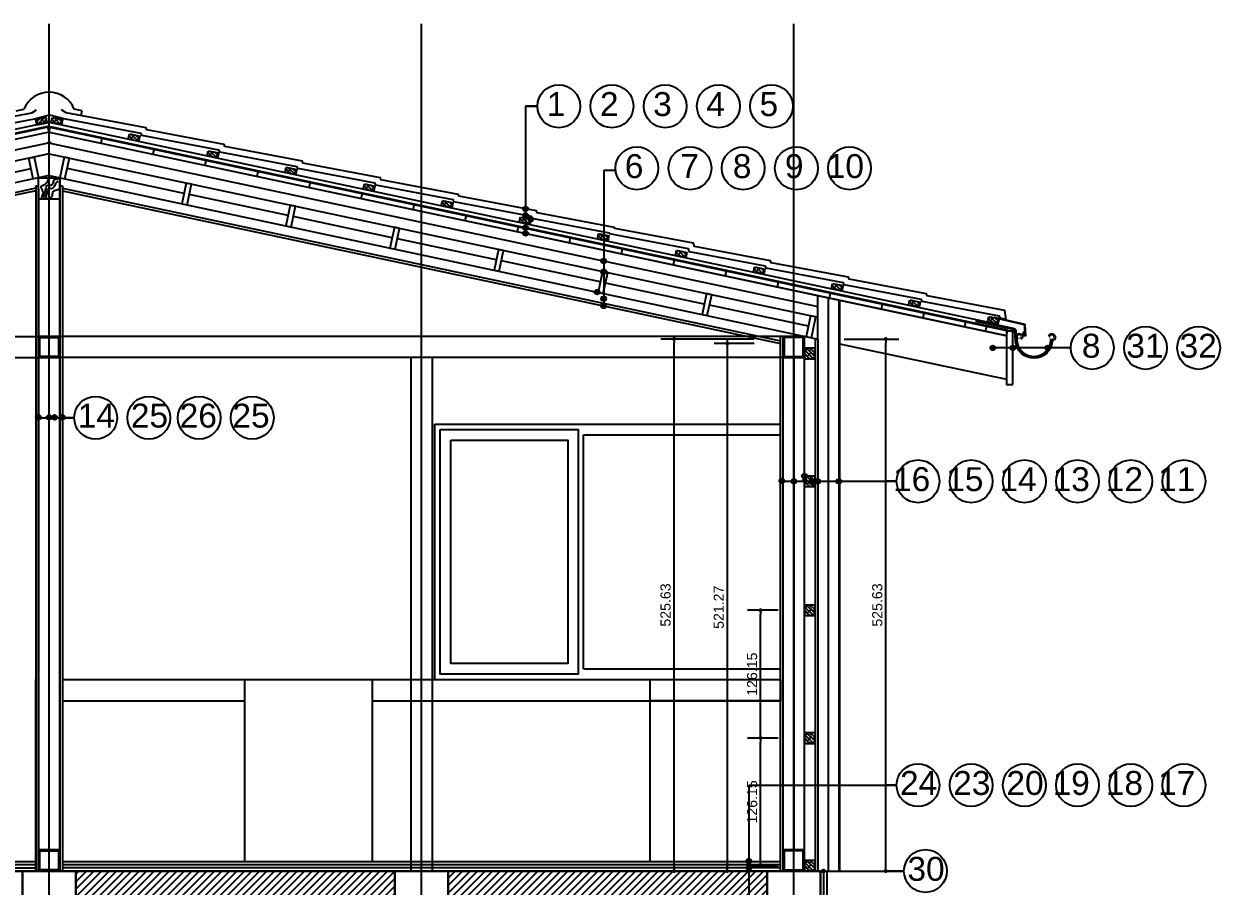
# Model space of a CAD drawing. Header units: millimetres. Extents: x 10453 to 58457, y -15634 to -5634.
# Drawn here: x 50250 to 51432, y -9599 to -8747 of the extents above; entities that cross this region are included whole.
import ezdxf

# ---------------------------------------------------------------- set-up
doc = ezdxf.new("R2010")
doc.units = ezdxf.units.MM
doc.header["$MEASUREMENT"] = 0
doc.layers.get('Defpoints').update_dxf_attribs({"color": 210, "lineweight": 0})
doc.styles.get("Standard").update_dxf_attribs({"font": 'arial.ttf', "height": 10})
doc.dimstyles.get("Standard").update_dxf_attribs({"dimscale": 1.3, "dimtxt": 35, "dimasz": 3, "dimexe": 10, "dimexo": 20, "dimgap": 2.5, "dimtad": 1, "dimdsep": 46, "dimtxsty": 'Standard', "dimblk": 'DOT', "dimcen": 3, "dimazin": 0, "dimtfac": 1, "dimtofl": 0, "dimtmove": 0, "dimatfit": 3, "dimldrblk": 'DOT', "dimfxl": 0.18, "dimtolj": 1, "dimtzin": 0, "dimlwe": -1, "dimarcsym": 0})

# ---------------------------------------------------------------- blocks, each defined once
blk = doc.blocks.new('_Dot')
at = {"color": 0, "linetype": 'ByBlock', "lineweight": -2}
blk.add_line((-0.5, 0), (-1, 0), dxfattribs=at)
at = {"color": 0, "linetype": 'ByBlock', "const_width": 0.5}
blk.add_lwpolyline([(-0.25, 0, 1), (0.25, 0, 1)], format="xyb", close=True, dxfattribs=at)
blk = doc.blocks.new('*D592')
at = {"color": 0, "ltscale": 10, "transparency": 16777216}
for p, q in [((51060.8, -9058.2), (51115, -9058.2)), ((51060.8, -9583.8), (51115, -9583.8))]:
    blk.add_line(p, q, dxfattribs=at)
at = {"color": 0, "linetype": 'ByBlock', "lineweight": -2, "ltscale": 10, "transparency": 16777216}
blk.add_line((51102, -9579.9), (51102, -9062.1), dxfattribs=at)
at = {"layer": 'Defpoints', "color": 0, "ltscale": 10, "transparency": 16777216}
for p in [(51034.8, -9058.2), (51102, -9058.2), (51034.8, -9583.8)]:
    blk.add_point(p, dxfattribs=at)
at = {"color": 0, "lineweight": -2, "ltscale": 10, "transparency": 16777216, "xscale": 3.9, "yscale": 3.9, "zscale": 3.9}
for p, rotation in [((51102, -9058.2), 90), ((51102, -9583.8), 270)]:
    blk.add_blockref('_Dot', p, dxfattribs=dict(at, rotation=rotation))
at = {"color": 0, "ltscale": 10, "transparency": 16777216, "insert": (51093.7, -9321), "char_height": 10, "attachment_point": 5, "rotation": 90}
blk.add_mtext('\\A1;525.63', dxfattribs=at)
blk = doc.blocks.new('*D590')
at = {"color": 0, "ltscale": 10, "transparency": 16777216}
for p, q in [((50972, -9058.2), (50879.9, -9058.2)), ((50972, -9583.8), (50879.9, -9583.8))]:
    blk.add_line(p, q, dxfattribs=at)
at = {"color": 0, "linetype": 'ByBlock', "lineweight": -2, "ltscale": 10, "transparency": 16777216}
blk.add_line((50892.9, -9579.9), (50892.9, -9062.1), dxfattribs=at)
at = {"layer": 'Defpoints', "color": 0, "ltscale": 10, "transparency": 16777216}
for p in [(50892.9, -9058.2), (50998, -9058.2), (50998, -9583.8)]:
    blk.add_point(p, dxfattribs=at)
at = {"color": 0, "lineweight": -2, "ltscale": 10, "transparency": 16777216, "xscale": 3.9, "yscale": 3.9, "zscale": 3.9}
for p, rotation in [((50892.9, -9058.2), 90), ((50892.9, -9583.8), 270)]:
    blk.add_blockref('_Dot', p, dxfattribs=dict(at, rotation=rotation))
at = {"color": 0, "ltscale": 10, "transparency": 16777216, "insert": (50884.5, -9321), "char_height": 10, "attachment_point": 5, "rotation": 90}
blk.add_mtext('\\A1;525.63', dxfattribs=at)
blk = doc.blocks.new('*D591')
at = {"color": 0, "ltscale": 10, "transparency": 16777216}
for p, q in [((50972, -9062.5), (50932.4, -9062.5)), ((50972, -9583.8), (50932.4, -9583.8))]:
    blk.add_line(p, q, dxfattribs=at)
at = {"color": 0, "linetype": 'ByBlock', "lineweight": -2, "ltscale": 10, "transparency": 16777216}
blk.add_line((50945.4, -9066.4), (50945.4, -9579.9), dxfattribs=at)
at = {"layer": 'Defpoints', "color": 0, "ltscale": 10, "transparency": 16777216}
for p in [(50998, -9062.5), (50945.4, -9583.8), (50998, -9583.8)]:
    blk.add_point(p, dxfattribs=at)
at = {"color": 0, "lineweight": -2, "ltscale": 10, "transparency": 16777216, "xscale": 3.9, "yscale": 3.9, "zscale": 3.9}
for p, rotation in [((50945.4, -9062.5), 90), ((50945.4, -9583.8), 270)]:
    blk.add_blockref('_Dot', p, dxfattribs=dict(at, rotation=rotation))
at = {"color": 0, "ltscale": 10, "transparency": 16777216, "insert": (50937.1, -9323.2), "char_height": 10, "attachment_point": 5, "rotation": 90}
blk.add_mtext('\\A1;521.27', dxfattribs=at)
blk = doc.blocks.new('*D598')
at = {"color": 0, "ltscale": 10, "transparency": 16777216}
for p, q in [((50995.6, -9452.4), (50965.3, -9452.4)), ((50995.6, -9578.5), (50965.3, -9578.5))]:
    blk.add_line(p, q, dxfattribs=at)
at = {"color": 0, "linetype": 'ByBlock', "lineweight": -2, "ltscale": 10, "transparency": 16777216}
blk.add_line((50978.3, -9574.6), (50978.3, -9456.3), dxfattribs=at)
at = {"layer": 'Defpoints', "color": 0, "ltscale": 10, "transparency": 16777216}
for p in [(50978.3, -9452.4), (51021.6, -9452.4), (51021.6, -9578.5)]:
    blk.add_point(p, dxfattribs=at)
at = {"color": 0, "lineweight": -2, "ltscale": 10, "transparency": 16777216, "xscale": 3.9, "yscale": 3.9, "zscale": 3.9}
for p, rotation in [((50978.3, -9452.4), 90), ((50978.3, -9578.5), 270)]:
    blk.add_blockref('_Dot', p, dxfattribs=dict(at, rotation=rotation))
at = {"color": 0, "ltscale": 10, "transparency": 16777216, "insert": (50970, -9515.5), "char_height": 10, "attachment_point": 5, "rotation": 90}
blk.add_mtext('\\A1;126.15', dxfattribs=at)
blk = doc.blocks.new('*D599')
at = {"color": 0, "ltscale": 10, "transparency": 16777216}
for p, q in [((50995.6, -9326.2), (50965.3, -9326.2)), ((50995.6, -9452.4), (50965.3, -9452.4))]:
    blk.add_line(p, q, dxfattribs=at)
at = {"color": 0, "linetype": 'ByBlock', "lineweight": -2, "ltscale": 10, "transparency": 16777216}
blk.add_line((50978.3, -9448.5), (50978.3, -9330.1), dxfattribs=at)
at = {"layer": 'Defpoints', "color": 0, "ltscale": 10, "transparency": 16777216}
for p in [(50978.3, -9326.2), (51021.6, -9326.2), (51021.6, -9452.4)]:
    blk.add_point(p, dxfattribs=at)
at = {"color": 0, "lineweight": -2, "ltscale": 10, "transparency": 16777216, "xscale": 3.9, "yscale": 3.9, "zscale": 3.9}
for p, rotation in [((50978.3, -9326.2), 90), ((50978.3, -9452.4), 270)]:
    blk.add_blockref('_Dot', p, dxfattribs=dict(at, rotation=rotation))
at = {"color": 0, "ltscale": 10, "transparency": 16777216, "insert": (50970, -9389.3), "char_height": 10, "attachment_point": 5, "rotation": 90}
blk.add_mtext('\\A1;126.15', dxfattribs=at)
blk = doc.blocks.new('*D597')
at = {"color": 0, "ltscale": 10, "transparency": 16777216}
for p, q in [((50238.7, -8899), (50225.1, -8899)), ((50238.7, -9055.5), (50225.1, -9055.5))]:
    blk.add_line(p, q, dxfattribs=at)
at = {"color": 0, "linetype": 'ByBlock', "lineweight": -2, "ltscale": 10, "transparency": 16777216}
blk.add_line((50238.1, -8902.9), (50238.1, -9051.6), dxfattribs=at)
at = {"layer": 'Defpoints', "color": 0, "ltscale": 10, "transparency": 16777216}
for p in [(50264.7, -8899), (50238.1, -9055.5), (50264.7, -9055.5)]:
    blk.add_point(p, dxfattribs=at)
at = {"color": 0, "lineweight": -2, "ltscale": 10, "transparency": 16777216, "xscale": 3.9, "yscale": 3.9, "zscale": 3.9}
for p, rotation in [((50238.1, -8899), 90), ((50238.1, -9055.5), 270)]:
    blk.add_blockref('_Dot', p, dxfattribs=dict(at, rotation=rotation))
at = {"color": 0, "ltscale": 10, "transparency": 16777216, "insert": (50229.7, -8977.2), "char_height": 10, "attachment_point": 5, "rotation": 90}
blk.add_mtext('\\A1;156.58', dxfattribs=at)

msp = doc.modelspace()

# ---------------------------------------------------------------- hatches: boundary and pattern name
at = {"ltscale": 10}
h = msp.add_hatch(dxfattribs=at)
h.set_pattern_fill('ANSI38', color=256, scale=21.025, style=0)
h.set_pattern_definition([(45, (19551.5732, -13797.8726), (-1.858365, 1.858365), []), (135, (19551.5732, -13797.8726), (-5.57509503, 1.858365), [6.5703125, -3.9421875])])
h.paths.add_polyline_path([(50272.189, -8839.337), (50261.906, -8841.522), (50262.999, -8846.664), (50273.282, -8844.478)])
h = msp.add_hatch(dxfattribs=at)
h.set_pattern_fill('ANSI38', color=256, scale=21.025, style=0)
h.set_pattern_definition([(135, (80998.9252, -13797.8726), (1.858365, 1.858365), []), (45, (80998.9252, -13797.8726), (5.57509503, 1.858365), [6.5703125, -3.9421875])])
h.paths.add_polyline_path([(50278.309, -8839.337), (50288.592, -8841.522), (50287.499, -8846.664), (50277.216, -8844.478)])
h = msp.add_hatch(dxfattribs=at)
h.set_pattern_fill('ANSI38', color=256, scale=21.025, style=0)
h.set_pattern_definition([(135, (81075.1717, -13814.0793), (1.858365, 1.858365), []), (45, (81075.1717, -13814.0793), (5.57509503, 1.858365), [6.5703125, -3.9421875])])
h.paths.add_polyline_path([(50354.556, -8855.543), (50364.838, -8857.729), (50363.746, -8862.87), (50353.463, -8860.685)])
h = msp.add_hatch(dxfattribs=at)
h.set_pattern_fill('ANSI38', color=256, scale=21.025, style=0)
h.set_pattern_definition([(135, (81153.1668, -13830.6577), (1.858365, 1.858365), []), (45, (81153.1668, -13830.6577), (5.57509503, 1.858365), [6.5703125, -3.9421875])])
h.paths.add_polyline_path([(50432.551, -8872.122), (50442.834, -8874.307), (50441.741, -8879.449), (50431.458, -8877.263)])
h = msp.add_hatch(dxfattribs=at)
h.set_pattern_fill('ANSI38', color=256, scale=21.025, style=0)
h.set_pattern_definition([(135, (81153.1668, -13830.6577), (1.858365, 1.858365), []), (45, (81153.1668, -13830.6577), (5.57509503, 1.858365), [6.5703125, -3.9421875])])
h.paths.add_polyline_path([(50432.551, -8872.122), (50442.834, -8874.307), (50441.741, -8879.449), (50431.458, -8877.263)])
h = msp.add_hatch(dxfattribs=at)
h.set_pattern_fill('ANSI38', color=256, scale=21.025, style=0)
h.set_pattern_definition([(135, (81230.2876, -13847.0502), (1.858365, 1.858365), []), (45, (81230.2876, -13847.0502), (5.57509503, 1.858365), [6.5703125, -3.9421875])])
h.paths.add_polyline_path([(50509.672, -8888.514), (50519.954, -8890.7), (50518.862, -8895.841), (50508.579, -8893.656)])
h = msp.add_hatch(dxfattribs=at)
h.set_pattern_fill('ANSI38', color=256, scale=21.025, style=0)
h.set_pattern_definition([(135, (81230.2876, -13847.0502), (1.858365, 1.858365), []), (45, (81230.2876, -13847.0502), (5.57509503, 1.858365), [6.5703125, -3.9421875])])
h.paths.add_polyline_path([(50509.672, -8888.514), (50519.954, -8890.7), (50518.862, -8895.841), (50508.579, -8893.656)])
h = msp.add_hatch(dxfattribs=at)
h.set_pattern_fill('ANSI38', color=256, scale=21.025, style=0)
h.set_pattern_definition([(135, (81307.4085, -13863.4427), (1.858365, 1.858365), []), (45, (81307.4085, -13863.4427), (5.57509503, 1.858365), [6.5703125, -3.9421875])])
h.paths.add_polyline_path([(50586.792, -8904.907), (50597.075, -8907.093), (50595.982, -8912.234), (50585.7, -8910.048)])
h = msp.add_hatch(dxfattribs=at)
h.set_pattern_fill('ANSI38', color=256, scale=21.025, style=0)
h.set_pattern_definition([(135, (81307.4085, -13863.4427), (1.858365, 1.858365), []), (45, (81307.4085, -13863.4427), (5.57509503, 1.858365), [6.5703125, -3.9421875])])
h.paths.add_polyline_path([(50586.792, -8904.907), (50597.075, -8907.093), (50595.982, -8912.234), (50585.7, -8910.048)])
h = msp.add_hatch(dxfattribs=at)
h.set_pattern_fill('ANSI38', color=256, scale=21.025, style=0)
h.set_pattern_definition([(135, (81384.5293, -13879.8353), (1.858365, 1.858365), []), (45, (81384.5293, -13879.8353), (5.57509503, 1.858365), [6.5703125, -3.9421875])])
h.paths.add_polyline_path([(50663.913, -8921.299), (50674.196, -8923.485), (50673.103, -8928.626), (50662.82, -8926.441)])
h = msp.add_hatch(dxfattribs=at)
h.set_pattern_fill('ANSI38', color=256, scale=21.025, style=0)
h.set_pattern_definition([(135, (81384.5293, -13879.8353), (1.858365, 1.858365), []), (45, (81384.5293, -13879.8353), (5.57509503, 1.858365), [6.5703125, -3.9421875])])
h.paths.add_polyline_path([(50663.913, -8921.299), (50674.196, -8923.485), (50673.103, -8928.626), (50662.82, -8926.441)])
for points in [[(50748.543, -8929.618, 1), (50743.807, -8929.618, 1)], [(50748.543, -8936.037, 1), (50743.807, -8936.037, 1)], [(50748.543, -8948.242, 1), (50743.807, -8948.242, 1)], [(50753.685, -8939.878, 1), (50748.949, -8939.878, 1)], [(50748.543, -8953.831, 1), (50743.807, -8953.831, 1)], [(50825.664, -8980.971, 1), (50820.928, -8980.971, 1)], [(50825.664, -8991.718, 1), (50820.928, -8991.718, 1)], [(50819.107, -9011.819, 1), (50814.371, -9011.819, 1)], [(50825.664, -9018.327, 1), (50820.928, -9018.327, 1)], [(50825.664, -9025.391, 1), (50820.928, -9025.391, 1)], [(51210.203, -9066.965, 1), (51205.467, -9066.965, 1)], [(51210.203, -9066.965, 1), (51205.467, -9066.965, 1)], [(51230.05, -9066.965, 1), (51225.314, -9066.965, 1)], [(51264.667, -9066.965, 1), (51259.931, -9066.965, 1)], [(50267.031, -9135.607, 1), (50262.295, -9135.607, 1)], [(50267.031, -9135.607, 1), (50262.295, -9135.607, 1)], [(50267.031, -9135.607, 1), (50262.295, -9135.607, 1)], [(50277.544, -9135.607, 1), (50272.808, -9135.607, 1)], [(50277.544, -9135.607, 1), (50272.808, -9135.607, 1)], [(50277.544, -9135.607, 1), (50272.808, -9135.607, 1)], [(50282.989, -9135.607, 1), (50278.253, -9135.607, 1)], [(50282.989, -9135.607, 1), (50278.253, -9135.607, 1)], [(50282.989, -9135.607, 1), (50278.253, -9135.607, 1)], [(50290.684, -9135.607, 1), (50285.949, -9135.607, 1)], [(50290.684, -9135.607, 1), (50285.949, -9135.607, 1)], [(50290.684, -9135.607, 1), (50285.949, -9135.607, 1)], [(51001.666, -9198.326, 1), (50996.93, -9198.326, 1)], [(51013.492, -9198.762, 1), (51008.756, -9198.762, 1)], [(51024.005, -9197.709, 1), (51019.269, -9197.709, 1)], [(51037.145, -9198.769, 1), (51032.409, -9198.769, 1)], [(51058.17, -9198.769, 1), (51053.434, -9198.769, 1)], [(51030.936, -9199.176, 1), (51026.2, -9199.176, 1)], [(50969.057, -9573.962, 1), (50964.321, -9573.962, 1)], [(50969.057, -9573.962, 1), (50964.321, -9573.962, 1)], [(50969.057, -9573.962, 1), (50964.321, -9573.962, 1)], [(50969.057, -9580.636, 1), (50964.321, -9580.636, 1)], [(51042.927, -9583.79, 1), (51038.191, -9583.79, 1)]]:
    msp.add_hatch(color=256, dxfattribs=at).paths.add_polyline_path(points)
h = msp.add_hatch(dxfattribs=at)
h.set_pattern_fill('ANSI38', color=256, scale=21.025, style=0)
h.set_pattern_definition([(135, (81461.65, -13896.2278), (1.858365, 1.858365), []), (45, (81461.65, -13896.2278), (5.57509503, 1.858365), [6.5703125, -3.9421875])])
h.paths.add_polyline_path([(50741.034, -8937.692), (50751.317, -8939.878), (50750.224, -8945.019), (50739.941, -8942.833)])
h = msp.add_hatch(dxfattribs=at)
h.set_pattern_fill('ANSI38', color=256, scale=21.025, style=0)
h.set_pattern_definition([(135, (81461.65, -13896.2278), (1.858365, 1.858365), []), (45, (81461.65, -13896.2278), (5.57509503, 1.858365), [6.5703125, -3.9421875])])
h.paths.add_polyline_path([(50741.034, -8937.692), (50751.317, -8939.878), (50750.224, -8945.019), (50739.941, -8942.833)])
h = msp.add_hatch(dxfattribs=at)
h.set_pattern_fill('ANSI38', color=256, scale=21.025, style=0)
h.set_pattern_definition([(135, (81538.771, -13912.6204), (1.858365, 1.858365), []), (45, (81538.771, -13912.6204), (5.57509503, 1.858365), [6.5703125, -3.9421875])])
h.paths.add_polyline_path([(50818.155, -8954.084), (50828.438, -8956.27), (50827.345, -8961.412), (50817.062, -8959.226)])
h = msp.add_hatch(dxfattribs=at)
h.set_pattern_fill('ANSI38', color=256, scale=21.025, style=0)
h.set_pattern_definition([(135, (81538.771, -13912.6204), (1.858365, 1.858365), []), (45, (81538.771, -13912.6204), (5.57509503, 1.858365), [6.5703125, -3.9421875])])
h.paths.add_polyline_path([(50818.155, -8954.084), (50828.438, -8956.27), (50827.345, -8961.412), (50817.062, -8959.226)])
h = msp.add_hatch(dxfattribs=at)
h.set_pattern_fill('ANSI38', color=256, scale=21.025, style=0)
h.set_pattern_definition([(135, (81615.8918, -13929.013), (1.858365, 1.858365), []), (45, (81615.8918, -13929.013), (5.57509503, 1.858365), [6.5703125, -3.9421875])])
h.paths.add_polyline_path([(50895.276, -8970.477), (50905.558, -8972.663), (50904.466, -8977.804), (50894.183, -8975.618)])
h = msp.add_hatch(dxfattribs=at)
h.set_pattern_fill('ANSI38', color=256, scale=21.025, style=0)
h.set_pattern_definition([(135, (81615.8918, -13929.013), (1.858365, 1.858365), []), (45, (81615.8918, -13929.013), (5.57509503, 1.858365), [6.5703125, -3.9421875])])
h.paths.add_polyline_path([(50895.276, -8970.477), (50905.558, -8972.663), (50904.466, -8977.804), (50894.183, -8975.618)])
h = msp.add_hatch(dxfattribs=at)
h.set_pattern_fill('ANSI38', color=256, scale=21.025, style=0)
h.set_pattern_definition([(135, (81693.0126, -13945.4054), (1.858365, 1.858365), []), (45, (81693.0126, -13945.4054), (5.57509503, 1.858365), [6.5703125, -3.9421875])])
h.paths.add_polyline_path([(50972.397, -8986.87), (50982.679, -8989.055), (50981.586, -8994.197), (50971.304, -8992.011)])
h = msp.add_hatch(dxfattribs=at)
h.set_pattern_fill('ANSI38', color=256, scale=21.025, style=0)
h.set_pattern_definition([(135, (81693.0126, -13945.4054), (1.858365, 1.858365), []), (45, (81693.0126, -13945.4054), (5.57509503, 1.858365), [6.5703125, -3.9421875])])
h.paths.add_polyline_path([(50972.397, -8986.87), (50982.679, -8989.055), (50981.586, -8994.197), (50971.304, -8992.011)])
h = msp.add_hatch(dxfattribs=at)
h.set_pattern_fill('ANSI38', color=256, scale=21.025, style=0)
h.set_pattern_definition([(135, (81770.1334, -13961.798), (1.858365, 1.858365), []), (45, (81770.1334, -13961.798), (5.57509503, 1.858365), [6.5703125, -3.9421875])])
h.paths.add_polyline_path([(51049.517, -9003.262), (51059.8, -9005.448), (51058.707, -9010.589), (51048.425, -9008.403)])
h = msp.add_hatch(dxfattribs=at)
h.set_pattern_fill('ANSI38', color=256, scale=21.025, style=0)
h.set_pattern_definition([(135, (81846.38, -13978.0047), (1.858365, 1.858365), []), (45, (81846.38, -13978.0047), (5.57509503, 1.858365), [6.5703125, -3.9421875])])
h.paths.add_polyline_path([(51125.764, -9019.469), (51136.047, -9021.654), (51134.954, -9026.796), (51124.671, -9024.61)])
h = msp.add_hatch(dxfattribs=at)
h.set_pattern_fill('ANSI38', color=256, scale=21.025, style=0)
h.set_pattern_definition([(135, (81924.375, -13994.583), (1.858365, 1.858365), []), (45, (81924.375, -13994.583), (5.57509503, 1.858365), [6.5703125, -3.9421875])])
h.paths.add_polyline_path([(51203.759, -9036.047), (51214.042, -9038.233), (51212.949, -9043.374), (51202.666, -9041.189)])
h = msp.add_hatch(dxfattribs=at)
h.set_pattern_fill('ANSI31', color=256, scale=7.35875, angle=90, style=0)
h.set_pattern_definition([(135, (20288.3224, -13797.6868), (-0.650427753, -0.650427753), [])])
h.paths.add_polyline_path([(50275.249, -9055.537), (50264.737, -9055.537), (50264.737, -9076.562), (50275.249, -9076.562), (50275.249, -9075.51), (50265.788, -9075.51), (50265.788, -9056.588), (50275.249, -9056.588)])
h.paths.add_polyline_path([(50285.762, -9055.537), (50275.249, -9055.537), (50275.249, -9056.588), (50284.71, -9056.588), (50284.71, -9075.51), (50275.249, -9075.51), (50275.249, -9076.562), (50285.762, -9076.562)])
h = msp.add_hatch(dxfattribs=at)
h.set_pattern_fill('ANSI31', color=256, scale=7.35875, angle=90, style=0)
h.set_pattern_definition([(135, (21024.1974, -13797.6868), (-0.650427753, -0.650427753), [])])
h.paths.add_polyline_path([(51011.124, -9055.537), (51000.612, -9055.537), (51000.612, -9076.562), (51011.124, -9076.562), (51011.124, -9075.51), (51001.663, -9075.51), (51001.663, -9056.588), (51011.124, -9056.588)])
h.paths.add_polyline_path([(51021.637, -9055.537), (51011.124, -9055.537), (51011.124, -9056.588), (51020.585, -9056.588), (51020.585, -9075.51), (51011.124, -9075.51), (51011.124, -9076.562), (51021.637, -9076.562)])
h = msp.add_hatch(dxfattribs=at)
h.set_pattern_fill('ANSI38', color=256, scale=21.025, style=0)
h.set_pattern_definition([(135, (80998.051, -13797.6868), (1.858365, 1.858365), []), (45, (80998.051, -13797.6868), (5.57509503, 1.858365), [6.5703125, -3.9421875])])
h.paths.add_polyline_path([(51021.637, -9067.363), (51032.149, -9067.363), (51032.149, -9077.876), (51021.637, -9077.876)])
h = msp.add_hatch(dxfattribs=at)
h.set_pattern_fill('ANSI38', color=256, scale=21.025, style=0)
h.set_pattern_definition([(135, (80998.051, -13923.8368), (1.858365, 1.858365), []), (45, (80998.051, -13923.8368), (5.57509503, 1.858365), [6.5703125, -3.9421875])])
h.paths.add_polyline_path([(51021.637, -9193.513), (51032.149, -9193.513), (51032.149, -9204.026), (51021.637, -9204.026)])
h = msp.add_hatch(dxfattribs=at)
h.set_pattern_fill('ANSI38', color=256, scale=21.025, style=0)
h.set_pattern_definition([(135, (80998.051, -14051.3008), (1.858365, 1.858365), []), (45, (80998.051, -14051.3008), (5.57509503, 1.858365), [6.5703125, -3.9421875])])
h.paths.add_polyline_path([(51021.637, -9320.977), (51032.149, -9320.977), (51032.149, -9331.49), (51021.637, -9331.49)])
h = msp.add_hatch(dxfattribs=at)
h.set_pattern_fill('ANSI38', color=256, scale=21.025, style=0)
h.set_pattern_definition([(135, (80998.051, -14177.4508), (1.858365, 1.858365), []), (45, (80998.051, -14177.4508), (5.57509503, 1.858365), [6.5703125, -3.9421875])])
h.paths.add_polyline_path([(51021.637, -9447.127), (51032.149, -9447.127), (51032.149, -9457.64), (51021.637, -9457.64)])
h = msp.add_hatch(dxfattribs=at)
h.set_pattern_fill('ANSI31', color=256, scale=7.35875, angle=90, style=0)
h.set_pattern_definition([(135, (20288.3224, -14304.9149), (-0.650427753, -0.650427753), [])])
h.paths.add_polyline_path([(50275.249, -9562.765), (50264.737, -9562.765), (50264.737, -9583.79), (50275.249, -9583.79), (50275.249, -9582.738), (50265.788, -9582.738), (50265.788, -9563.816), (50275.249, -9563.816)])
h.paths.add_polyline_path([(50285.762, -9562.765), (50275.249, -9562.765), (50275.249, -9563.816), (50284.71, -9563.816), (50284.71, -9582.738), (50275.249, -9582.738), (50275.249, -9583.79), (50285.762, -9583.79)])
h = msp.add_hatch(dxfattribs=at)
h.set_pattern_fill('ANSI38', color=256, scale=21.025, style=0)
h.set_pattern_definition([(135, (80998.051, -14303.6008), (1.858365, 1.858365), []), (45, (80998.051, -14303.6008), (5.57509503, 1.858365), [6.5703125, -3.9421875])])
h.paths.add_polyline_path([(51021.637, -9573.277), (51032.149, -9573.277), (51032.149, -9583.79), (51021.637, -9583.79)])
h = msp.add_hatch(dxfattribs=at)
h.set_pattern_fill('ANSI31', color=256, scale=42.05, style=0)
h.set_pattern_definition([(45, (19729.376, -12358.0077), (-3.71673, 3.71673), [])])
h.paths.add_polyline_path([(50616.905, -9583.79), (50301.53, -9583.79), (50301.53, -9611.122), (50616.905, -9611.122)])
h.paths.add_polyline_path([(50984.843, -9583.79), (50669.468, -9583.79), (50669.468, -9611.122), (50984.843, -9611.122)])

# ---------------------------------------------------------------- linework, layer by layer
at = {"color": 19, "ltscale": 2}
for p, q in [((50275.249, -10026.804), (50275.249, -8746.865)), ((50275.249, -10026.804), (50275.249, -8746.865)), ((50275.249, -10026.804), (50275.249, -8746.865)), ((50275.249, -10026.804), (50275.249, -8746.865)), ((50643.187, -10026.804), (50643.187, -8746.865)), ((50643.187, -10026.804), (50643.187, -8746.865)), ((50643.187, -10026.804), (50643.187, -8746.865)), ((50643.187, -10026.804), (50643.187, -8746.865)), ((51011.124, -10026.804), (51011.124, -8746.865)), ((51011.124, -10026.804), (51011.124, -8746.865)), ((51011.124, -10026.804), (51011.124, -8746.865)), ((51011.124, -10026.804), (51011.124, -8746.865))]:
    msp.add_line(p, q, dxfattribs=at)
at = {"ltscale": 10}
for p, q in [((50746.175, -8828.216), (50746.175, -8953.831)), ((50757.769, -8828.216), (50746.175, -8828.216)), ((50746.175, -8828.216), (50757.769, -8828.216)), ((50306.859, -8836.931), (50307.774, -8832.781)), ((50306.862, -8836.931), (50307.777, -8832.781)), ((50274.156, -8848.591), (49328.933, -9049.505)), ((50275.249, -8844.06), (49337.549, -9043.374)), ((50275.249, -8853.733), (50274.156, -8848.591)), ((50275.249, -8844.06), (51212.949, -9043.374)), ((50275.249, -8844.06), (51212.949, -9043.374)), ((50275.249, -8853.733), (50276.342, -8848.591)), ((50276.342, -8848.591), (51222.44, -9049.691)), ((50276.342, -8848.591), (51221.566, -9049.505)), ((50275.249, -8853.733), (49330.025, -9054.646)), ((50275.249, -8853.733), (49370.3, -9046.086)), ((50277.435, -8864.015), (49515.721, -9025.923)), ((50273.063, -8864.015), (51034.777, -9025.923)), ((50275.249, -8853.733), (51180.198, -9046.086)), ((50275.249, -8853.733), (51221.374, -9054.838)), ((50275.249, -8853.733), (51220.473, -9054.646)), ((50275.249, -8853.733), (51180.198, -9046.086)), ((50326.663, -8864.661), (50327.756, -8859.52)), ((50326.663, -8864.661), (50327.756, -8859.52)), ((50326.663, -8864.661), (50327.756, -8859.52)), ((50275.249, -8875.227), (49515.721, -9036.67)), ((50275.249, -8875.227), (51034.777, -9036.67)), ((50378.077, -8875.589), (50379.17, -8870.448)), ((50429.491, -8886.518), (50430.584, -8881.376)), ((50429.491, -8886.518), (50430.584, -8881.376)), ((50275.249, -8896.722), (49515.721, -9058.165)), ((50141.878, -8914.324), (50257.41, -8889.767)), ((50275.249, -8896.722), (51034.777, -9058.165)), ((50275.249, -8896.722), (51034.777, -9058.165)), ((50408.621, -8914.324), (50293.089, -8889.767)), ((50480.905, -8897.446), (50481.998, -8892.305)), ((50480.905, -8897.446), (50481.998, -8892.305)), ((50823.296, -8891.291), (50823.296, -9025.391)), ((50823.296, -8891.291), (50834.966, -8891.291)), ((50262.109, -8909.188), (49552.515, -9060.017)), ((50262.109, -8911.694), (49552.515, -9062.522)), ((50262.109, -8906.777), (50262.109, -9583.79)), ((50262.109, -8906.777), (50264.737, -8906.777)), ((50264.737, -8909.842), (50264.737, -9055.537)), ((50285.762, -8906.777), (50288.39, -8906.777)), ((50285.762, -8909.842), (50285.762, -9055.537)), ((50288.39, -8906.777), (50288.39, -9583.79)), ((50288.39, -8909.188), (50997.984, -9060.017)), ((50288.39, -8911.694), (50997.984, -9062.522)), ((50532.319, -8908.374), (50533.411, -8903.233)), ((50532.319, -8908.374), (50533.411, -8903.233)), ((50511.449, -8936.18), (50413.762, -8915.417)), ((50583.732, -8919.303), (50584.825, -8914.161)), ((50583.732, -8919.303), (50584.825, -8914.161)), ((50635.146, -8930.231), (50636.239, -8925.09)), ((50686.56, -8941.159), (50687.653, -8936.018)), ((50686.56, -8941.159), (50687.653, -8936.018)), ((50614.276, -8958.037), (50516.59, -8937.273)), ((50737.974, -8952.088), (50739.067, -8946.946)), ((50737.974, -8952.088), (50739.067, -8946.946)), ((50717.104, -8979.894), (50619.418, -8959.13)), ((50789.388, -8963.016), (50790.481, -8957.875)), ((50789.388, -8963.016), (50790.481, -8957.875)), ((50840.802, -8973.945), (50841.895, -8968.803)), ((50840.802, -8973.945), (50841.895, -8968.803)), ((50819.932, -9001.751), (50722.245, -8980.987)), ((50892.216, -8984.873), (50893.309, -8979.732)), ((50943.63, -8995.801), (50944.722, -8990.66)), ((50922.76, -9023.607), (50825.073, -9002.843)), ((50995.044, -9006.73), (50996.136, -9001.588)), ((51034.777, -9058.165), (51034.777, -9015.175)), ((51045.29, -9017.41), (51045.29, -9583.79)), ((51046.457, -9017.658), (51047.55, -9012.517)), ((51025.587, -9045.464), (50927.901, -9024.7)), ((51055.802, -9019.644), (51055.802, -9583.79)), ((51056.475, -9019.787), (51056.475, -9583.79)), ((51097.871, -9028.586), (51098.964, -9023.445)), ((51139.002, -9037.329), (51140.095, -9032.188)), ((51180.134, -9046.072), (51181.226, -9040.93)), ((51191.543, -9039.877), (51191.32, -9040.926)), ((51229.48, -9049.037), (51191.32, -9040.926)), ((51229.698, -9048.009), (51191.543, -9039.877)), ((51200.699, -9050.443), (51201.792, -9045.302)), ((51221.374, -9054.705), (51222.44, -9049.691)), ((49549.887, -9055.537), (50285.762, -9055.537)), ((51000.612, -9055.537), (50264.737, -9055.537)), ((50945.421, -9058.165), (50945.421, -9583.79)), ((50997.984, -9583.79), (50997.984, -9055.537)), ((51000.612, -9583.79), (51000.612, -9055.537)), ((51021.637, -9055.537), (51000.612, -9055.537)), ((51000.612, -9583.79), (51000.612, -9055.537)), ((51021.637, -9583.79), (51021.637, -9055.537)), ((51032.149, -9058.165), (51032.149, -9583.79)), ((51032.149, -9058.165), (51034.777, -9058.165)), ((51034.777, -9058.165), (51034.777, -9583.79)), ((51056.475, -9062.777), (51221.374, -9097.827)), ((51221.374, -9054.838), (51221.374, -9097.827)), ((49549.887, -9076.562), (50285.762, -9076.562)), ((50264.737, -9076.562), (50264.737, -9583.79)), ((51000.612, -9076.562), (50264.737, -9076.562)), ((50264.737, -9076.562), (50264.737, -9583.79)), ((50285.762, -9076.562), (50285.762, -9583.79)), ((50285.762, -9076.562), (50285.762, -9583.79)), ((50632.674, -9076.562), (50632.674, -9583.79)), ((50653.699, -9076.562), (50653.699, -9583.79)), ((51011.124, -9076.562), (51011.124, -9562.765)), ((51284.984, -9066.965), (51207.835, -9066.965)), ((50264.737, -9135.973), (50299.203, -9135.973)), ((50299.203, -9135.973), (50287.609, -9135.973)), ((50656.327, -9142.265), (50997.984, -9142.265)), ((50656.327, -9394.565), (50656.327, -9142.265)), ((50803.502, -9152.777), (50997.984, -9152.777)), ((50803.502, -9384.052), (50803.502, -9152.777)), ((51000.612, -9198.769), (51112.755, -9198.769)), ((51112.755, -9198.769), (51101.161, -9198.769)), ((50803.502, -9384.052), (50997.984, -9384.052)), ((50262.109, -9583.79), (50262.109, -9394.565)), ((50288.39, -9394.565), (50997.984, -9394.565)), ((50288.39, -9394.565), (50288.39, -9583.79)), ((50468.731, -9574.328), (50468.731, -9394.565)), ((50594.881, -9574.328), (50594.881, -9394.565)), ((50656.327, -9394.565), (50997.984, -9394.565)), ((50869.205, -9574.328), (50869.205, -9394.565)), ((50288.39, -9415.59), (50468.731, -9415.59)), ((50594.881, -9415.59), (50997.984, -9415.59)), ((50966.689, -9498.957), (51112.755, -9498.957)), ((50966.689, -9498.957), (50966.849, -9664.05)), ((51112.755, -9498.957), (51101.161, -9498.957)), ((49552.515, -9574.328), (50262.109, -9574.328)), ((50288.39, -9574.328), (50997.984, -9574.328)), ((51037.405, -9583.79), (49513.093, -9583.79)), ((49513.093, -9583.79), (51037.405, -9583.79)), ((49552.515, -9577.482), (50262.109, -9577.482)), ((50288.39, -9577.482), (50997.984, -9577.482)), ((51032.149, -9583.79), (51055.802, -9583.79)), ((51040.559, -9583.79), (51120.074, -9583.783)), ((51043.713, -9583.79), (51043.713, -9678.402)), ((51056.475, -9583.79), (51055.802, -9583.79)), ((51120.074, -9583.783), (51101.161, -9583.779))]:
    msp.add_line(p, q, dxfattribs=at)
at = {"lineweight": 35, "ltscale": 0.2}
for p, q in [((50274.113, -8848.386), (49328.889, -9049.299)), ((50276.386, -8848.386), (51221.886, -9049.358)), ((50276.386, -8848.386), (51221.609, -9049.299))]:
    msp.add_line(p, q, dxfattribs=at)
for p, q in [((51208.923, -9036.902), (51238.908, -9043.777)), ((51209.017, -9036.492), (51239.337, -9043.444)), ((51237.893, -9055.136), (51238.221, -9050.919)), ((51238.641, -9050.951), (51238.221, -9050.919)), ((51238.345, -9054.749), (51238.641, -9050.951)), ((51238.908, -9043.777), (51239.692, -9054.854)), ((51239.337, -9043.444), (51240.079, -9055.306)), ((51240.079, -9055.306), (51237.893, -9055.136)), ((51239.692, -9054.854), (51238.345, -9054.749))]:
    msp.add_line(p, q)
at = {"ltscale": 3}
for p, q in [((49552.515, -9580.636), (50262.109, -9580.636)), ((50997.984, -9580.636), (50288.39, -9580.636)), ((51040.559, -9583.79), (51040.559, -9678.402))]:
    msp.add_line(p, q, dxfattribs=at)
at = {"ltscale": 10}
for points in [[(50179.229, -8849.676), (50258.231, -8834.752), (50262.858, -8831.675)], [(50242.724, -8832.781), (50250.369, -8831.095)], [(51221.19, -9039.283), (51219.599, -9029.994), (51143.016, -9015.527), (51142.478, -9013.602), (51065.895, -8999.135), (51065.357, -8997.209), (50988.774, -8982.742), (50988.236, -8980.817), (50913.037, -8966.611), (50912.189, -8963.578), (50834.223, -8948.849), (50833.994, -8948.032), (50757.412, -8933.565), (50756.874, -8931.639), (50680.291, -8917.172), (50679.753, -8915.246), (50603.17, -8900.78), (50602.632, -8898.854), (50526.049, -8884.387), (50525.511, -8882.461), (50448.929, -8867.995), (50448.39, -8866.069), (50371.808, -8851.602), (50371.27, -8849.676), (50292.267, -8834.752), (50287.641, -8831.675)], [(51221.19, -9039.283), (51219.599, -9029.994), (51143.016, -9015.527), (51142.478, -9013.602), (51065.895, -8999.135), (51065.357, -8997.209), (50988.774, -8982.742), (50988.236, -8980.817), (50913.037, -8966.611), (50912.189, -8963.578), (50834.223, -8948.849), (50833.994, -8948.032), (50757.412, -8933.565), (50756.874, -8931.639), (50680.291, -8917.172), (50679.753, -8915.246), (50603.17, -8900.78), (50602.632, -8898.854), (50526.049, -8884.387), (50525.511, -8882.461), (50448.929, -8867.995), (50448.39, -8866.069), (50371.808, -8851.602), (50371.27, -8849.676), (50292.267, -8834.752), (50287.641, -8831.675)], [(50307.774, -8832.781), (50300.129, -8831.095)], [(50307.777, -8832.781), (50300.132, -8831.095)], [(50262.109, -9583.79), (50264.737, -9583.79), (50264.737, -8898.957)], [(50288.39, -9583.79), (50285.762, -9583.79), (50285.762, -8898.957)], [(50288.39, -8909.842), (50288.39, -8909.842), (50288.39, -9583.79)]]:
    msp.add_lwpolyline(points, dxfattribs=at)
at = {"ltscale": 0.2}
for points in [[(50184.249, -8855.147), (50260.66, -8840.713), (50274.375, -8836.926)], [(51215.116, -9037.386), (51214.579, -9035.465), (51137.996, -9020.998), (51137.458, -9019.072), (51060.875, -9004.606), (51060.337, -9002.68), (50983.754, -8988.213), (50983.216, -8986.287), (50908.017, -8972.082), (50907.169, -8969.048), (50829.203, -8954.32), (50828.974, -8953.502), (50752.392, -8939.035), (50751.854, -8937.11), (50675.271, -8922.643), (50674.733, -8920.717), (50598.15, -8906.25), (50597.612, -8904.325), (50521.029, -8889.858), (50520.491, -8887.932), (50443.909, -8873.465), (50443.37, -8871.54), (50366.788, -8857.073), (50366.249, -8855.147), (50289.839, -8840.713), (50276.123, -8836.926)], [(51215.116, -9037.386), (51214.579, -9035.465), (51137.996, -9020.998), (51137.458, -9019.072), (51060.875, -9004.606), (51060.337, -9002.68), (50983.754, -8988.213), (50983.216, -8986.287), (50908.017, -8972.082), (50907.169, -8969.048), (50829.203, -8954.32), (50828.974, -8953.502), (50752.392, -8939.035), (50751.854, -8937.11), (50675.271, -8922.643), (50674.733, -8920.717), (50598.15, -8906.25), (50597.612, -8904.325), (50521.029, -8889.858), (50520.491, -8887.932), (50443.909, -8873.465), (50443.37, -8871.54), (50366.788, -8857.073), (50366.249, -8855.147), (50289.839, -8840.713), (50276.123, -8836.926)], [(50521.029, -8889.858), (50520.491, -8887.932), (50444.08, -8873.498)], [(50521.029, -8889.858), (50520.491, -8887.932), (50444.08, -8873.498)], [(51218.909, -9038.49), (51215.289, -9037.423)]]:
    msp.add_lwpolyline(points, dxfattribs=at)
for points in [[(50272.189, -8839.337), (50261.906, -8841.522), (50262.999, -8846.664), (50273.282, -8844.478), (50272.189, -8839.337)], [(50278.309, -8839.337), (50288.592, -8841.522), (50287.499, -8846.664), (50277.216, -8844.478), (50278.309, -8839.337)], [(50354.556, -8855.543), (50364.838, -8857.729), (50363.746, -8862.87), (50353.463, -8860.685), (50354.556, -8855.543)], [(50432.551, -8872.122), (50442.834, -8874.307), (50441.741, -8879.449), (50431.458, -8877.263), (50432.551, -8872.122)], [(50432.551, -8872.122), (50442.834, -8874.307), (50441.741, -8879.449), (50431.458, -8877.263), (50432.551, -8872.122)], [(50259.595, -8900.049), (50255.224, -8879.484), (50260.365, -8878.391), (50264.737, -8898.957), (50259.595, -8900.049)], [(50290.903, -8900.049), (50295.274, -8879.484), (50290.133, -8878.391), (50285.762, -8898.957), (50290.903, -8900.049)], [(50509.672, -8888.514), (50519.954, -8890.7), (50518.862, -8895.841), (50508.579, -8893.656), (50509.672, -8888.514)], [(50509.672, -8888.514), (50519.954, -8890.7), (50518.862, -8895.841), (50508.579, -8893.656), (50509.672, -8888.514)], [(50411.576, -8925.699), (50415.948, -8905.134), (50410.806, -8904.041), (50406.435, -8924.606), (50411.576, -8925.699)], [(50586.792, -8904.907), (50597.075, -8907.093), (50595.982, -8912.234), (50585.7, -8910.048), (50586.792, -8904.907)], [(50586.792, -8904.907), (50597.075, -8907.093), (50595.982, -8912.234), (50585.7, -8910.048), (50586.792, -8904.907)], [(50663.913, -8921.299), (50674.196, -8923.485), (50673.103, -8928.626), (50662.82, -8926.441), (50663.913, -8921.299)], [(50663.913, -8921.299), (50674.196, -8923.485), (50673.103, -8928.626), (50662.82, -8926.441), (50663.913, -8921.299)], [(50514.404, -8947.556), (50518.776, -8926.99), (50513.634, -8925.898), (50509.263, -8946.463), (50514.404, -8947.556)], [(50617.232, -8969.413), (50621.603, -8948.847), (50616.462, -8947.754), (50612.091, -8968.32), (50617.232, -8969.413)], [(50741.034, -8937.692), (50751.317, -8939.878), (50750.224, -8945.019), (50739.941, -8942.833), (50741.034, -8937.692)], [(50741.034, -8937.692), (50751.317, -8939.878), (50750.224, -8945.019), (50739.941, -8942.833), (50741.034, -8937.692)], [(50818.155, -8954.084), (50828.438, -8956.27), (50827.345, -8961.412), (50817.062, -8959.226), (50818.155, -8954.084)], [(50818.155, -8954.084), (50828.438, -8956.27), (50827.345, -8961.412), (50817.062, -8959.226), (50818.155, -8954.084)], [(50720.06, -8991.269), (50724.431, -8970.704), (50719.29, -8969.611), (50714.918, -8990.177), (50720.06, -8991.269)], [(50895.276, -8970.477), (50905.558, -8972.663), (50904.466, -8977.804), (50894.183, -8975.618), (50895.276, -8970.477)], [(50895.276, -8970.477), (50905.558, -8972.663), (50904.466, -8977.804), (50894.183, -8975.618), (50895.276, -8970.477)], [(50822.888, -9013.126), (50827.259, -8992.561), (50822.117, -8991.468), (50817.746, -9012.033), (50822.888, -9013.126)], [(50972.397, -8986.87), (50982.679, -8989.055), (50981.586, -8994.197), (50971.304, -8992.011), (50972.397, -8986.87)], [(50972.397, -8986.87), (50982.679, -8989.055), (50981.586, -8994.197), (50971.304, -8992.011), (50972.397, -8986.87)], [(51049.517, -9003.262), (51059.8, -9005.448), (51058.707, -9010.589), (51048.425, -9008.403), (51049.517, -9003.262)], [(50925.715, -9034.983), (50930.087, -9014.417), (50924.945, -9013.324), (50920.574, -9033.89), (50925.715, -9034.983)], [(51125.764, -9019.469), (51136.047, -9021.654), (51134.954, -9026.796), (51124.671, -9024.61), (51125.764, -9019.469)], [(51028.543, -9056.84), (51032.914, -9036.274), (51027.773, -9035.181), (51023.402, -9055.747), (51028.543, -9056.84)], [(51203.759, -9036.047), (51214.042, -9038.233), (51212.949, -9043.374), (51202.666, -9041.189), (51203.759, -9036.047)]]:
    msp.add_lwpolyline(points)
at = {"ltscale": 10}
for points in [[(50264.737, -8898.957), (50285.762, -8898.957), (50285.762, -8919.982), (50264.737, -8919.982)], [(50264.737, -9055.537), (50285.762, -9055.537), (50285.762, -9076.562), (50264.737, -9076.562)], [(50285.762, -9055.537), (50264.737, -9055.537), (50264.737, -9076.562), (50285.762, -9076.562)], [(50265.788, -9056.588), (50284.71, -9056.588), (50284.71, -9075.51), (50265.788, -9075.51)], [(50284.71, -9056.588), (50265.788, -9056.588), (50265.788, -9075.51), (50284.71, -9075.51)], [(51021.637, -9055.537), (51000.612, -9055.537), (51000.612, -9076.562), (51021.637, -9076.562)], [(51020.585, -9056.588), (51001.663, -9056.588), (51001.663, -9075.51), (51020.585, -9075.51)], [(51032.149, -9067.363), (51021.637, -9067.363), (51021.637, -9077.876), (51032.149, -9077.876)], [(50661.584, -9147.521), (50798.246, -9147.521), (50798.246, -9389.308), (50661.584, -9389.308)], [(50672.096, -9158.033), (50787.734, -9158.033), (50787.734, -9378.796), (50672.096, -9378.796)], [(51032.149, -9193.513), (51021.637, -9193.513), (51021.637, -9204.026), (51032.149, -9204.026)], [(51032.149, -9320.977), (51021.637, -9320.977), (51021.637, -9331.49), (51032.149, -9331.49)], [(50869.248, -9394.565), (50997.984, -9394.565), (50997.984, -9415.59), (50869.248, -9415.59)], [(51032.149, -9447.127), (51021.637, -9447.127), (51021.637, -9457.64), (51032.149, -9457.64)], [(50264.737, -9562.765), (50285.762, -9562.765), (50285.762, -9583.79), (50264.737, -9583.79)], [(50285.762, -9562.765), (50264.737, -9562.765), (50264.737, -9583.79), (50285.762, -9583.79)], [(51021.637, -9562.765), (51000.612, -9562.765), (51000.612, -9583.79), (51021.637, -9583.79)], [(50265.788, -9563.816), (50284.71, -9563.816), (50284.71, -9582.738), (50265.788, -9582.738)], [(50284.71, -9563.816), (50265.788, -9563.816), (50265.788, -9582.738), (50284.71, -9582.738)], [(51020.585, -9563.816), (51001.663, -9563.816), (51001.663, -9582.738), (51020.585, -9582.738)], [(51032.149, -9573.277), (51021.637, -9573.277), (51021.637, -9583.79), (51032.149, -9583.79)], [(50248.968, -9583.79), (50301.53, -9583.79), (50301.53, -9846.602), (50248.968, -9846.602)], [(50301.53, -9583.79), (50248.968, -9583.79), (50248.968, -9846.602), (50301.53, -9846.602)], [(50616.905, -9583.79), (50669.468, -9583.79), (50669.468, -9701.53), (50616.905, -9701.53)], [(50669.468, -9583.79), (50616.905, -9583.79), (50616.905, -9701.53), (50669.468, -9701.53)], [(50984.843, -9583.79), (51037.405, -9583.79), (51037.405, -9846.602), (50984.843, -9846.602)], [(51037.405, -9583.79), (50984.843, -9583.79), (50984.843, -9846.602), (51037.405, -9846.602)]]:
    msp.add_lwpolyline(points, close=True, dxfattribs=at)
msp.add_lwpolyline([(51227.682, -9103.083), (51227.682, -9050.521), (51221.374, -9050.521), (51221.374, -9103.083)], close=True)
for points in [[(51230.483, -9049.36), (51231.355, -9060.207, 0.93752647), (51265.617, -9059.919), (51265.643, -9059.105), (51266.635, -9059.035), (51266.609, -9059.849, -0.9410592), (51230.363, -9060.277), (51229.482, -9049.427)], [(51231.671, -9059.925), (51231.5, -9055.816, -1.9320395), (51235.454, -9058.414)], [(51262.814, -9055.219, -1.56491024), (51267.254, -9059.678)]]:
    msp.add_lwpolyline(points, format="xyb")
at = {"const_width": 0.841}
msp.add_lwpolyline([(51266.077, -9058.199, 1.78077641), (51264.205, -9055.565), (51264.32, -9057.192, -1.02125681), (51232.491, -9060.144), (51232.3, -9055.942, -14.73116021), (51232.393, -9056.387)], format="xyb", dxfattribs=at)
at = {"ltscale": 10}
for centre, radius in [((50778.933, -8828.212), 21.164), ((50831.496, -8828.212), 21.164), ((50884.058, -8828.212), 21.164), ((50936.621, -8828.212), 21.164), ((50989.183, -8828.212), 21.164), ((50856.054, -8889.494), 21.164), ((50908.617, -8889.494), 21.164), ((50961.179, -8889.494), 21.164), ((51013.742, -8889.494), 21.164), ((51066.304, -8889.494), 21.164), ((50746.175, -8929.618), 2.368), ((50746.175, -8936.037), 2.368), ((50746.175, -8948.242), 2.368), ((50751.317, -8939.878), 2.368), ((50746.175, -8953.831), 2.368), ((50823.296, -8980.971), 2.368), ((50823.296, -8991.718), 2.368), ((50816.739, -9011.819), 2.368), ((50823.296, -9018.327), 2.368), ((50823.296, -9025.391), 2.368), ((51306.148, -9066.965), 21.164), ((51358.711, -9066.965), 21.164), ((51411.273, -9066.965), 21.164), ((51207.835, -9066.965), 2.368), ((51207.835, -9066.965), 2.368), ((51227.682, -9066.965), 2.368), ((51262.299, -9066.965), 2.368), ((50321.254, -9135.968), 21.164), ((50373.816, -9135.968), 21.164), ((50423.492, -9135.968), 21.164), ((50476.054, -9135.968), 21.164), ((50264.663, -9135.607), 2.368), ((50264.663, -9135.607), 2.368), ((50264.663, -9135.607), 2.368), ((50275.176, -9135.607), 2.368), ((50275.176, -9135.607), 2.368), ((50275.176, -9135.607), 2.368), ((50280.621, -9135.607), 2.368), ((50280.621, -9135.607), 2.368), ((50280.621, -9135.607), 2.368), ((50288.316, -9135.607), 2.368), ((50288.316, -9135.607), 2.368), ((50288.316, -9135.607), 2.368), ((51133.919, -9198.765), 21.164), ((51186.482, -9198.765), 21.164), ((51239.044, -9198.765), 21.164), ((51291.607, -9198.765), 21.164), ((51344.169, -9198.765), 21.164), ((51396.732, -9198.765), 21.164), ((50999.298, -9198.326), 2.368), ((51011.124, -9198.762), 2.368), ((51021.637, -9193.513), 2.368), ((51034.777, -9198.769), 2.368), ((51055.802, -9198.769), 2.368), ((51028.568, -9199.176), 2.368), ((51133.919, -9498.952), 21.164), ((51186.482, -9498.952), 21.164), ((51239.044, -9498.952), 21.164), ((51291.607, -9498.952), 21.164), ((51344.169, -9498.952), 21.164), ((51396.732, -9498.952), 21.164), ((51141.238, -9583.774), 21.164), ((50966.689, -9573.962), 2.368), ((50966.689, -9573.962), 2.368), ((50966.689, -9573.962), 2.368), ((50966.689, -9580.636), 2.368)]:
    msp.add_circle(centre, radius, dxfattribs=at)
msp.add_arc((50275.249, -8841.033), 26.794, 21.771035, 158.228965, dxfattribs=at)
msp.add_arc((50275.249, -8841.033), 26.794, 21.771035, 158.228965, dxfattribs=at)
for centre, radius, start, end in [((51228.452, -9049.689), 1.063, 14.253179, 61.95697), ((51227.055, -9050.447), 3.596, 17.604899, 42.693248)]:
    msp.add_arc(centre, radius, start, end)
for points in [[(50267.381, -8918.5), (50269.156, -8912.156), (50267.327, -8907.963), (50271.307, -8905.114), (50275.249, -8898.957)], [(50269.862, -8918.655), (50271.755, -8911.004), (50273.733, -8906.275), (50278.549, -8905.673), (50281.645, -8899.913), (50283.71, -8899.999), (50283.795, -8899.827)], [(50271.755, -8919.085), (50273.303, -8914.013), (50274.507, -8909.37), (50278.463, -8909.198), (50280.957, -8906.447), (50283.021, -8903.094), (50284.139, -8902.321)]]:
    msp.add_spline(points, degree=3, dxfattribs=at)
msp.add_open_spline([(50272.915, -8919.187), (50275.376, -8918.773), (50279.574, -8918.066), (50278.283, -8912.016), (50282.418, -8910.878), (50284.567, -8910.131), (50285.762, -8909.699)], degree=3, knots=[0, 0, 0, 0, 2.93904777, 5.01335577, 6.41031057, 8.27955748, 8.27955748, 8.27955748, 8.27955748], dxfattribs=at)

# ---------------------------------------------------------------- texts
at = {"ltscale": 10, "width": 13.04546, "attachment_point": 3}
for s, insert, char_height in [('1', (50785.447, -8814.233), 23.653), ('2', (50838.009, -8814.233), 23.653), ('3', (50890.572, -8814.233), 23.653), ('4', (50943.134, -8814.233), 23.653), ('5', (50995.697, -8814.233), 23.653), ('6', (50862.568, -8875.515), 23.653), ('7', (50917.439, -8875.515), 23.653), ('8', (50969.281, -8875.515), 23.653), ('9', (51020.786, -8875.515), 23.653), ('10', (51080.547, -8875.515), 23.6531), ('8', (51314.25, -9052.986), 23.653), ('31', (51376.583, -9052.986), 23.6531), ('32', (51429.146, -9052.986), 23.6531), ('14', (50340.239, -9121.989), 23.6531), ('25', (50392.801, -9121.989), 23.6531), ('26', (50441.04, -9121.989), 23.6531), ('25', (50493.172, -9121.989), 23.6531), ('16', (51146.018, -9184.786), 23.6531), ('13', (51303.706, -9184.786), 23.6531), ('12', (51356.268, -9184.786), 23.6531), ('15', (51198.581, -9184.786), 23.6531), ('14', (51251.143, -9184.786), 23.6531), ('11', (51407.981, -9184.786), 23.6531), ('24', (51152.904, -9484.974), 23.6531), ('23', (51205.466, -9484.974), 23.6531), ('20', (51258.029, -9484.974), 23.6531), ('19', (51303.706, -9484.974), 23.6531), ('18', (51356.268, -9484.974), 23.6531), ('17', (51407.981, -9484.974), 23.6531), ('30', (51160.223, -9569.795), 23.6531)]:
    msp.add_mtext(s, dxfattribs=dict(at, insert=insert, char_height=char_height))

# ---------------------------------------------------------------- dimensions: what is measured, and where the dimension line sits
at = {"ltscale": 10}
for base, p1, p2, picture, middle in [((50238.056, -9055.537), (50264.737, -8898.957), (50264.737, -9055.537), '*D597', (50229.7, -8977.247)), ((50892.858538316, -9058.16471251), (50997.983538316, -9583.78971251), (50997.983538316, -9058.16471251), '*D590', (50884.499397797, -9320.97721251)), ((50945.421, -9583.79), (50997.984, -9062.522), (50997.984, -9583.79), '*D591', (50937.065, -9323.156)), ((51102.023806673, -9058.16471251), (51034.777288316, -9583.78971251), (51034.777288316, -9058.16471251), '*D592', (51093.664666154, -9320.97721251)), ((50978.308, -9452.383), (51021.637, -9578.533), (51021.637, -9452.383), '*D598', (50969.952, -9515.458))]:
    dim = msp.add_linear_dim(base=base, p1=p1, p2=p2, angle=90, dimstyle='Standard', dxfattribs=at)
    dim.commit()
    dim.dimension.update_dxf_attribs({"geometry": picture, "text_midpoint": middle})
dim = msp.add_linear_dim(base=(50978.308, -9326.233), p1=(51021.637, -9452.383), p2=(51021.637, -9326.233), angle=90, dimstyle='Standard', override={"dimtmove": 1}, dxfattribs=at)
dim.commit()
dim.dimension.update_dxf_attribs({"geometry": '*D599', "text_midpoint": (50969.952, -9389.308)})

doc.saveas('drawing.dxf')
